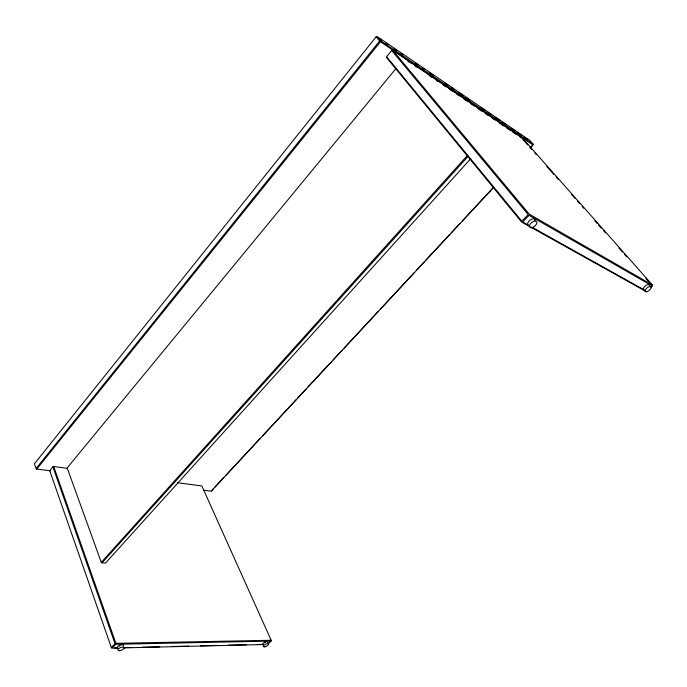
<?xml version="1.0" encoding="UTF-8"?>
<svg xmlns="http://www.w3.org/2000/svg" width="687" height="687" viewBox="0 0 687 687"><rect width="100%" height="100%" fill="white"/><g stroke="black" fill="none" stroke-linecap="round" stroke-linejoin="round"><path stroke-width="1.03" d="M265.397 642.697L264.512 642.671M376.253 36.677L34.436 463.777L36.059 468.551L379.645 41.022L376.124 36.763M36.729 469.075L380.452 41.744L533.052 145.009L530.132 148.152M391.805 50.357L386.609 56.695L521.802 221.18L528.2 214.542L391.684 50.452M396.081 68.434L67.163 467.916L101.444 562.765M119.383 646.098L119.839 645.763M101.272 562.37L467.546 155.288M468.379 156.035L101.959 562.902L105.506 563.091L470.715 158.697M211.398 490.844L213.588 488.491M215.048 486.928L223.799 477.508M225.989 475.155L260.27 438.28M262.451 435.927L296.003 399.834M297.462 398.271L306.213 388.851M307.673 387.288L331.744 361.396M333.204 359.825L341.954 350.413M344.135 348.06L378.417 311.185M380.607 308.832L414.158 272.739M416.339 270.386L424.368 261.756M425.828 260.184L449.891 234.293M451.35 232.721L460.101 223.309M462.291 220.956L492.923 188.006M530.845 147.207L532.305 145.635M493.644 187.396L211.21 491.196L203.292 490.174M111.303 647.592L115.03 643.719L52.899 466.859M268.445 643.264L271.313 640.585L201.832 485.924L177.504 482.746M268.265 643.762L271.133 641.091L115.768 644.277L112.033 648.15L117.4 648.021M650.924 287.346L652.341 286.024L529.102 215.34L522.704 221.978L528.294 225.113M114.703 647.875L117.915 647.798M124.356 647.643L130.788 647.489M142.587 647.214L159.745 646.802M171.535 646.519L188.702 646.115M200.492 645.832L217.65 645.428M228.376 645.17L246.607 644.741M257.333 644.483L262.7 644.363M123.832 647.867L263.258 644.535M271.253 640.275L115.923 643.341L53.706 466.559M36.274 468.989L50.555 470.827M67.455 468.354L53.242 466.473L49.739 470.75L111.483 647.944M532.021 227.191L643.882 289.734M645.72 291.322L521.639 222.064L386.583 57.588M393.582 51.559L395.36 52.753M407.786 61.152L410.448 62.955M414.888 65.952L416.666 67.154M429.1 75.553L431.762 77.356M436.202 80.353L437.98 81.555M443.304 85.154L445.966 86.948M449.521 89.353L453.077 91.749M456.623 94.153L459.285 95.948M463.725 98.954L467.28 101.35M470.835 103.754L474.382 106.15M477.937 108.546L482.377 111.552M485.039 113.346L488.594 115.751M492.141 118.147L494.812 119.95M499.251 122.947L503.691 125.944M506.353 127.748L509.9 130.144M512.571 131.947L516.117 134.343M519.673 136.747L521.45 137.95M378.923 38.489L381.586 40.293M386.025 43.315L387.794 44.518M394.012 48.743L396.674 50.546M401.114 53.56L402.891 54.771M415.317 63.213L417.988 65.025M422.419 68.039L424.197 69.241M429.53 72.865L433.076 75.278M444.618 83.118L448.173 85.531M451.72 87.945L454.382 89.748M458.822 92.762L463.261 95.785M465.923 97.588L469.479 100.001M481.02 107.842L484.567 110.255M488.122 112.668L490.784 114.48M495.224 117.494L499.664 120.508M502.326 122.32L505.881 124.733M511.205 128.349L514.761 130.762M517.423 132.574L520.969 134.987M524.524 137.4L527.187 139.203M522.807 139.341L527.762 144.94M529.883 147.336L532.004 149.74M534.829 152.935L536.246 154.532M546.852 166.537L553.92 174.532M556.041 176.937L558.162 179.333M571.601 194.533L575.139 198.526M577.26 200.93L579.381 203.326M582.207 206.529L583.624 208.127M594.933 220.931L597.063 223.327M598.471 224.924L601.305 228.127M603.426 230.523L605.548 232.927M618.978 248.127L622.516 252.12M624.638 254.525L626.759 256.921M645.849 278.518L648.683 281.722M650.804 284.117L652.221 285.715M644.131 289.905A3.753 1.657 -38.5 0 1 645.179 286.05A3.753 1.657 -38.5 0 1 649.455 285.483M528.621 225.448A4.431 2.396 -39.5 0 1 530.244 220.003A4.431 2.396 -39.5 0 1 535.027 220.845M263.593 644.887A2.885 1.082 -26.1 0 1 262.649 643.762A2.885 1.082 -26.1 0 1 265.843 641.847A2.885 1.082 -26.1 0 1 267.612 642.474M117.898 648.382A3.401 1.391 -22.6 0 1 117.803 646.493A3.401 1.391 -22.6 0 1 121.831 644.775A3.401 1.391 -22.6 0 1 123.299 646.063M652.452 285.045L529.256 214.155L392.629 50.168L522.223 137.838L652.452 285.045M533.164 144.167L380.607 40.731L377.077 36.48L529.729 140.303L533.164 144.167M647.197 291.571A3.761 1.649 -38.5 0 0 651.061 286.96A3.761 1.649 -38.5 0 0 645.874 288.987A3.761 1.649 -38.5 0 0 647.197 291.571M532.537 227.466A4.44 2.387 -39.5 0 0 536.667 221.669A4.44 2.387 -39.5 0 0 530.27 223.979A4.44 2.387 -39.5 0 0 532.537 227.466M264.761 646.819A2.894 1.082 -26.1 0 0 268.531 644.123A2.894 1.082 -26.1 0 0 264.418 644.913A2.894 1.082 -26.1 0 0 264.761 646.819M119.667 650.675A3.409 1.391 -22.6 0 0 124.278 647.704A3.409 1.391 -22.6 0 0 119.34 648.227A3.409 1.391 -22.6 0 0 119.667 650.675"/></g></svg>
